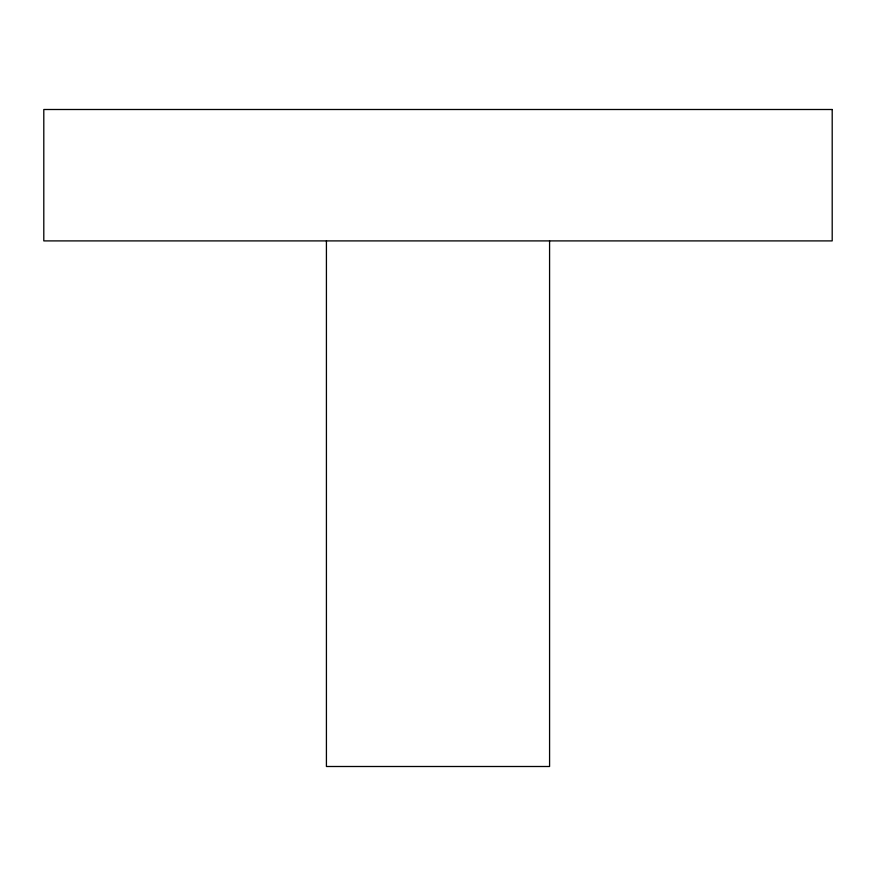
<?xml version="1.0" encoding="UTF-8"?>
<svg xmlns="http://www.w3.org/2000/svg" width="876" height="876" viewBox="0 0 876 876"><rect width="100%" height="100%" fill="white"/><g stroke="black" fill="none" stroke-linecap="round" stroke-linejoin="round"><path stroke-width="1.31" d="M549.58 240.9L549.58 766.5L326.42 766.5L326.42 240.9M832.2 109.5L43.8 109.5L43.8 240.9L832.2 240.9L832.2 109.5"/></g></svg>
